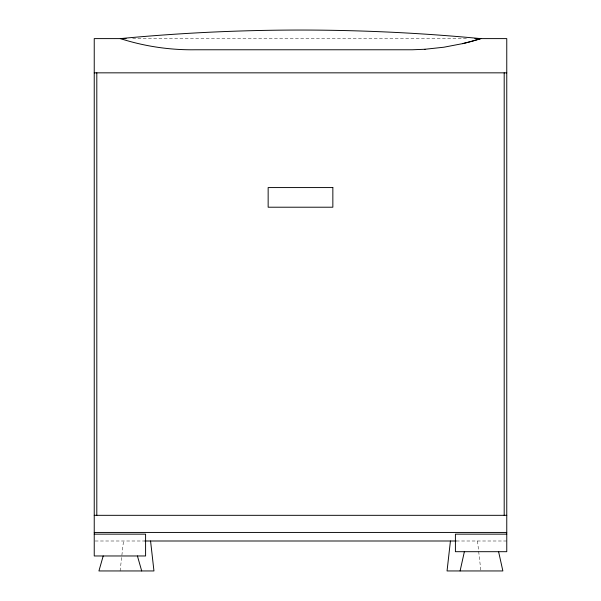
<?xml version="1.0" encoding="UTF-8"?>
<svg xmlns="http://www.w3.org/2000/svg" width="601" height="601" viewBox="0 0 601 601"><rect width="100%" height="100%" fill="white"/><g stroke="black" fill="none" stroke-linecap="round" stroke-linejoin="round"><path stroke-width="0.45" stroke-dasharray="3 2.25" d="M120.11 570.95L123.498 540.998M132.678 38.607L468.322 38.607M95.176 540.998L144.653 540.998M456.347 540.998L506.763 540.998M477.502 540.998L480.785 570.041"/><path stroke-width="0.9" d="M450.434 540.998L447.046 570.95L502.872 570.95L498.597 551.695M460.096 570.95L464.37 551.695M103.199 555.97L98.925 570.95L153.954 570.95L150.566 540.998M425.065 49.259L412.316 49.77L195.002 49.77A234.405 234.405 0 0 1 120.343 38.607A1900.437 1900.437 0 0 1 480.657 38.607A233.586 233.586 0 0 1 462.394 43.663L443.906 47.216L424.937 49.267M462.394 43.663L462.515 43.655A234.405 234.405 0 0 0 480.785 38.607M126.112 38.607L94.237 38.607L94.237 555.97L145.592 555.97L145.592 534.146L94.237 534.146M474.888 38.607L506.763 38.607L506.763 551.695L455.408 551.695L455.408 534.146L506.763 534.146M94.237 72.841L506.763 72.841M94.237 515.32L506.763 515.32M94.237 532.433L506.763 532.433M144.864 540.998L456.136 540.998M137.426 555.97L141.701 570.95M504.194 72.841L504.194 515.32M96.806 72.841L96.806 515.32M332.849 187.572L268.151 187.572L268.151 207.21L332.849 207.21L332.849 187.572"/></g></svg>
